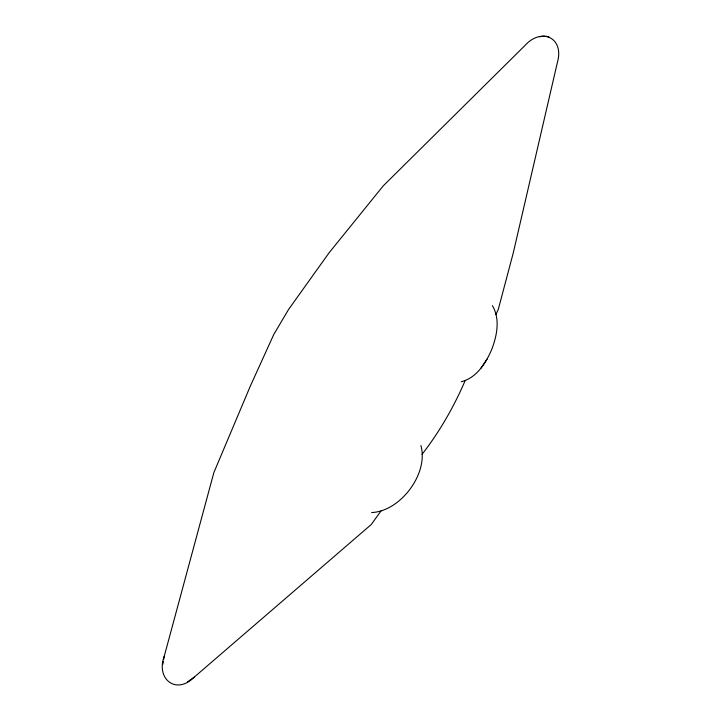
<?xml version="1.0" encoding="UTF-8"?>
<svg xmlns="http://www.w3.org/2000/svg" width="721" height="721" viewBox="0 0 721 721"><rect width="100%" height="100%" fill="white"/><g stroke="black" fill="none" stroke-linecap="round" stroke-linejoin="round"><path stroke-width="1.08" d="M495.922 314.491L498.283 309.417L513.307 252.765L557.432 62.276C564.435 37.456 541.21 27.236 524.915 45.558L383.221 185.883L328.929 252.999L288.427 309.688L273.8 334.436L250.376 385.987L213.858 472.597L164.307 656.038C155.601 678.74 176.032 695.459 194.237 677.136L371.18 524.582L381.085 510.91M163.721 659.318L164.307 656.038M162.838 664.302L163.361 661.373M465.225 380.463C453.924 406.797 439.612 431.726 422.028 454.383M461.26 381.751C476.356 377.975 485.693 363.438 491.56 349.829C496.976 335.95 500.392 319.106 492.389 305.632M480.691 368.503L487.045 359.139M187.649 681.796L194.237 677.136M544.454 36.05L539.371 36.744M371.612 512.559C400.47 511.369 428.878 473.562 420.893 445.515M549.042 36.951L545.932 36.185"/></g></svg>
